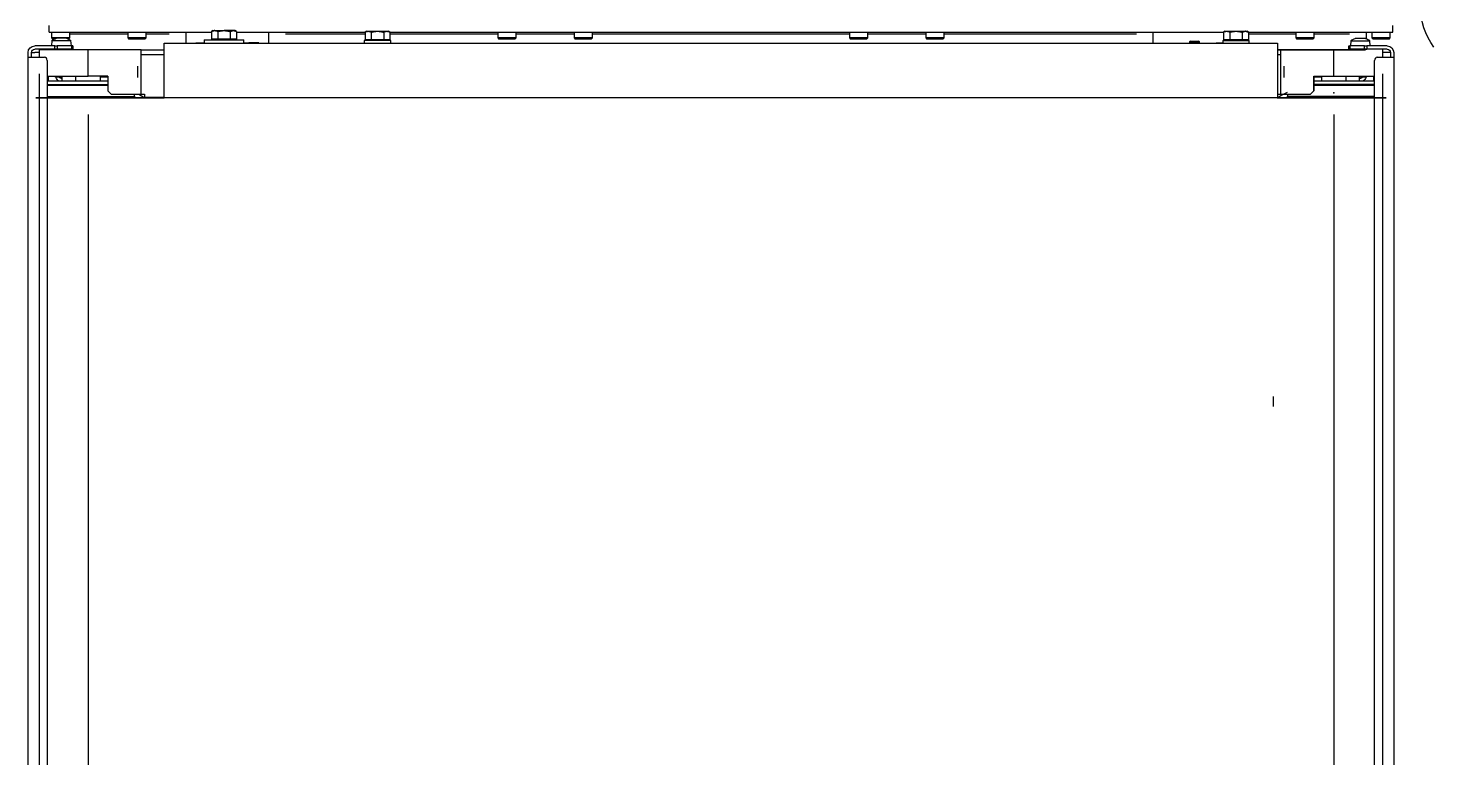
# Model space of a CAD drawing. Header units: millimetres. Extents: x -187347 to 135007, y -6415 to 292048.
# Drawn here: x -52382 to -51535, y 29843 to 30283 of the extents above; entities that cross this region are included whole.
import ezdxf

# ---------------------------------------------------------------- set-up
doc = ezdxf.new("R2010")
doc.units = ezdxf.units.MM
doc.header["$LTSCALE"] = 100
doc.layers.get('0').update_dxf_attribs({"lineweight": 18})
doc.layers.add('Layout CAT2', color=6, linetype='Continuous')

# ---------------------------------------------------------------- blocks, each defined once
blk = doc.blocks.new('vgdsvbgsbfgsd')
at = {"color": 0, "linetype": 'ByBlock', "lineweight": -2}
for p, q in [((4972.21, -47824.61, 0), (4972.21, -48517.31, 0)), ((5795.38, -48517.27, 0), (5795.38, -47824.57, 0)), ((4983.7, -48515.31, 0), (4983.7, -47826.61, 0)), ((5783.88, -47826.57, 0), (5783.88, -48515.27, 0)), ((4978.78, -48507.31, 0), (4978.78, -47834.61, 0)), ((5788.8, -47834.57, 0), (5788.8, -48507.27, 0)), ((5008.31, -48482.81, 0), (5008.31, -47902.81, 0)), ((5759.31, -48482.8, 0), (5759.31, -47902.81, 0)), ((5722.81, -48312.81, 0), (5722.81, -48306.81, 0)), ((4983.7, -48493.6, 0), (5036.31, -48493.6, 0)), ((5759.31, -48492.81, 0), (5008.31, -48492.81, 0)), ((5008.31, -48492.81, 0), (5054.32, -48492.81, 0)), ((5020.31, -48497.11, 0), (5022.31, -48495.11, 0)), ((5022.31, -48495.11, 0), (5038.31, -48495.11, 0)), ((5037.11, -48492.81, 0), (5036.31, -48493.6, 0)), ((5036.31, -48493.6, 0), (5036.31, -48495.11, 0)), ((5037.11, -48492.81, 0), (5042.32, -48492.81, 0)), ((5042.32, -48492.81, 0), (5037.11, -48492.81, 0)), ((5038.31, -48495.11, 0), (5040.31, -48495.11, 0)), ((5040.31, -48495.11, 0), (5042.31, -48495.11, 0)), ((5040.31, -48495.11, 0), (5040.31, -48521.81, 0)), ((5042.31, -48493.11, 0), (5042.31, -48492.81, 0)), ((5042.31, -48495.11, 0), (5042.31, -48493.11, 0)), ((5042.31, -48493.11, 0), (5054.31, -48493.11, 0)), ((5054.31, -48492.81, 0), (5054.31, -48525.81, 0)), ((5725.3, -48492.81, 0), (5730.5, -48492.81, 0)), ((5725.3, -48492.81, 0), (5759.31, -48492.81, 0)), ((5730.5, -48492.81, 0), (5725.3, -48492.81, 0)), ((5725.31, -48525.81, 0), (5725.31, -48492.81, 0)), ((5725.31, -48493.11, 0), (5725.31, -48492.81, 0)), ((5725.31, -48495.11, 0), (5725.31, -48493.11, 0)), ((5725.31, -48495.11, 0), (5727.31, -48495.11, 0)), ((5727.31, -48495.11, 0), (5727.31, -48521.81, 0)), ((5729.31, -48495.11, 0), (5745.31, -48495.11, 0)), ((5731.31, -48493.6, 0), (5730.51, -48492.81, 0)), ((5783.89, -48492.81, 0), (5730.51, -48492.81, 0)), ((5731.31, -48495.11, 0), (5731.31, -48493.6, 0)), ((5783.88, -48493.6, 0), (5731.31, -48493.6, 0)), ((5745.31, -48495.11, 0), (5747.31, -48497.11, 0)), ((5020.31, -48500.31, 0), (4983.7, -48500.31, 0)), ((4983.7, -48500.81, 0), (5020.31, -48500.81, 0)), ((5000.81, -48502.81, 0), (4983.7, -48502.81, 0)), ((5008.31, -48502.81, 0), (4983.7, -48502.81, 0)), ((4984.21, -48505.81, 0), (4984.21, -48502.81, 0)), ((4992.81, -48502.81, 0), (4992.81, -48505.31, 0)), ((5008.31, -48502.81, 0), (5000.71, -48502.81, 0)), ((5000.81, -48505.81, 0), (5000.81, -48502.81, 0)), ((5015.91, -48502.81, 0), (5008.31, -48502.81, 0)), ((5020.31, -48502.81, 0), (5008.31, -48502.81, 0)), ((5020.31, -48502.81, 0), (5015.81, -48502.81, 0)), ((5015.81, -48502.81, 0), (5015.81, -48505.81, 0)), ((5020.31, -48505.81, 0), (5020.31, -48497.11, 0)), ((5747.31, -48497.11, 0), (5747.31, -48497.11, 0)), ((5747.31, -48505.81, 0), (5747.31, -48497.11, 0)), ((5747.31, -48497.11, 0), (5747.31, -48505.81, 0)), ((5783.89, -48500.31, 0), (5747.31, -48500.31, 0)), ((5747.31, -48500.81, 0), (5783.89, -48500.81, 0)), ((5752.1, -48500.81, 0), (5747.31, -48500.81, 0)), ((5752.1, -48502.81, 0), (5747.31, -48502.81, 0)), ((5751.81, -48505.81, 0), (5751.81, -48502.81, 0)), ((5783.88, -48500.81, 0), (5752.1, -48500.81, 0)), ((5783.88, -48502.81, 0), (5752.1, -48502.81, 0)), ((5766.81, -48502.81, 0), (5766.81, -48505.81, 0)), ((5774.81, -48502.81, 0), (5774.81, -48505.31, 0)), ((5783.38, -48502.81, 0), (5783.38, -48505.81, 0)), ((4983.7, -48505.81, 0), (5008.31, -48505.81, 0)), ((4988.81, -48505.31, 0), (4988.81, -48505.81, 0)), ((4992.81, -48505.31, 0), (4988.81, -48505.31, 0)), ((5008.31, -48505.81, 0), (5008.31, -48521.81, 0)), ((5020.31, -48505.81, 0), (5008.31, -48505.81, 0)), ((5020.31, -48505.31, 0), (5015.81, -48505.31, 0)), ((5038.31, -48505.11, 0), (5038.31, -48511.81, 0)), ((5729.31, -48505.11, 0), (5729.31, -48511.81, 0)), ((5751.81, -48505.31, 0), (5747.31, -48505.31, 0)), ((5747.31, -48505.81, 0), (5759.31, -48505.81, 0)), ((5759.31, -48505.81, 0), (5759.31, -48521.81, 0)), ((5778.81, -48505.31, 0), (5774.81, -48505.31, 0)), ((5778.81, -48505.81, 0), (5778.81, -48505.31, 0)), ((4972.21, -48517.31, 0), (4972.21, -48520.11, 0)), ((4972.21, -48517.31, 0), (4978.78, -48517.31, 0)), ((4974.21, -48517.31, 0), (4974.21, -48520.11, 0)), ((4974.21, -48520.11, 0), (4976.21, -48520.11, 0)), ((4978.81, -48520.11, 0), (4976.21, -48520.11, 0)), ((4978.78, -48517.31, 0), (4982.17, -48517.31, 0)), ((4978.81, -48521.81, 0), (4978.81, -48517.31, 0)), ((5054.31, -48518.81, 0), (5040.31, -48518.81, 0)), ((5727.31, -48518.81, 0), (5725.31, -48518.81, 0)), ((5785.42, -48517.27, 0), (5788.8, -48517.27, 0)), ((5788.8, -48517.27, 0), (5795.38, -48517.27, 0)), ((5788.81, -48517.27, 0), (5788.81, -48521.81, 0)), ((5791.38, -48520.07, 0), (5788.81, -48520.07, 0)), ((5793.38, -48520.07, 0), (5791.38, -48520.07, 0)), ((5793.38, -48520.07, 0), (5793.38, -48517.27, 0)), ((5795.38, -48520.07, 0), (5795.38, -48517.27, 0)), ((4988.38, -48522.11, 0), (4976.21, -48522.11, 0)), ((4988.38, -48524.11, 0), (4976.21, -48524.11, 0)), ((5008.31, -48521.81, 0), (4978.81, -48521.81, 0)), ((4986.28, -48528.91, 0), (4986.96, -48528.23, 0)), ((4991.81, -48528.91, 0), (4986.28, -48528.91, 0)), ((4986.28, -48532.31, 0), (4986.28, -48528.91, 0)), ((4986.59, -48527.34, 0), (4986.31, -48524.11, 0)), ((4986.59, -48527.34, 0), (4986.31, -48524.11, 0)), ((4986.59, -48527.34, 0), (4998.03, -48527.34, 0)), ((4988.03, -48528.23, 0), (4986.96, -48528.23, 0)), ((4989.8, -48522.11, 0), (4988.38, -48522.11, 0)), ((4988.38, -48522.11, 0), (4988.38, -48524.11, 0)), ((4988.38, -48524.11, 0), (4989.8, -48524.11, 0)), ((4988.81, -48521.81, 0), (4988.81, -48522.11, 0)), ((4992.31, -48528.71, 0), (4989.18, -48528.71, 0)), ((4989.31, -48521.95, 0), (4989.31, -48521.81, 0)), ((4989.31, -48521.95, 0), (4989.31, -48521.81, 0)), ((4989.31, -48521.95, 0), (4989.31, -48521.95, 0)), ((4992.31, -48521.95, 0), (4989.31, -48521.95, 0)), ((4989.4, -48522.11, 0), (4989.31, -48521.95, 0)), ((4998.62, -48522.11, 0), (4989.8, -48522.11, 0)), ((4989.8, -48524.11, 0), (4989.8, -48522.11, 0)), ((4998.62, -48524.11, 0), (4989.8, -48524.11, 0)), ((4997.33, -48528.91, 0), (4991.81, -48528.91, 0)), ((4995.31, -48521.95, 0), (4992.31, -48521.95, 0)), ((4995.44, -48528.71, 0), (4992.31, -48528.71, 0)), ((4995.31, -48521.95, 0), (4995.22, -48522.11, 0)), ((4995.31, -48521.81, 0), (4995.31, -48521.95, 0)), ((4996.65, -48528.23, 0), (4996.58, -48528.23, 0)), ((4996.65, -48528.23, 0), (4997.33, -48528.91, 0)), ((4997.33, -48528.91, 0), (4997.33, -48532.31, 0)), ((4998.31, -48524.11, 0), (4998.03, -48527.34, 0)), ((4999.21, -48522.11, 0), (4998.62, -48522.11, 0)), ((4998.62, -48522.11, 0), (4998.62, -48524.11, 0)), ((4999.21, -48524.11, 0), (4998.62, -48524.11, 0)), ((4999.21, -48524.11, 0), (4999.21, -48522.11, 0)), ((5038.31, -48521.81, 0), (5008.31, -48521.81, 0)), ((5032.28, -48528.91, 0), (5032.96, -48528.23, 0)), ((5037.81, -48528.91, 0), (5032.28, -48528.91, 0)), ((5032.28, -48532.31, 0), (5032.28, -48528.91, 0)), ((5037.81, -48528.23, 0), (5032.96, -48528.23, 0)), ((5042.65, -48528.23, 0), (5037.81, -48528.23, 0)), ((5043.33, -48528.91, 0), (5037.81, -48528.91, 0)), ((5040.31, -48521.81, 0), (5038.31, -48521.81, 0)), ((5040.31, -48521.81, 0), (5054.31, -48521.81, 0)), ((5042.65, -48528.23, 0), (5043.33, -48528.91, 0)), ((5043.33, -48528.91, 0), (5043.33, -48532.31, 0)), ((5054.31, -48525.81, 0), (5725.31, -48525.81, 0)), ((5067.31, -48531.31, 0), (5067.31, -48525.81, 0)), ((5073.31, -48525.8, 0), (5073.31, -48525.85, 0)), ((5073.31, -48525.85, 0), (5078.31, -48525.85, 0)), ((5078.31, -48527.81, 0), (5078.31, -48525.81, 0)), ((5078.31, -48527.81, 0), (5079.27, -48527.81, 0)), ((5079.27, -48527.81, 0), (5102.31, -48527.81, 0)), ((5082.8, -48532.73, 0), (5082.8, -48528.21, 0)), ((5084.68, -48528.21, 0), (5082.8, -48528.21, 0)), ((5083.81, -48528.21, 0), (5083.81, -48527.81, 0)), ((5086.56, -48528.21, 0), (5084.68, -48528.21, 0)), ((5086.56, -48532.73, 0), (5086.56, -48528.21, 0)), ((5090.31, -48528.21, 0), (5086.56, -48528.21, 0)), ((5094.06, -48528.21, 0), (5090.31, -48528.21, 0)), ((5095.94, -48528.21, 0), (5094.06, -48528.21, 0)), ((5094.06, -48532.73, 0), (5094.06, -48528.21, 0)), ((5097.81, -48528.21, 0), (5095.94, -48528.21, 0)), ((5096.81, -48527.81, 0), (5096.81, -48528.21, 0)), ((5097.81, -48532.73, 0), (5097.81, -48528.21, 0)), ((5102.31, -48525.81, 0), (5102.31, -48527.81, 0)), ((5102.31, -48525.85, 0), (5105.31, -48525.85, 0)), ((5111.31, -48525.85, 0), (5105.31, -48525.85, 0)), ((5111.31, -48525.8, 0), (5111.31, -48525.85, 0)), ((5117.31, -48525.81, 0), (5117.31, -48531.31, 0)), ((5174.81, -48527.41, 0), (5174.81, -48525.81, 0)), ((5190.81, -48527.41, 0), (5174.81, -48527.41, 0)), ((5175.3, -48532.33, 0), (5175.3, -48527.81, 0)), ((5177.18, -48527.81, 0), (5175.3, -48527.81, 0)), ((5176.31, -48527.81, 0), (5176.31, -48527.41, 0)), ((5179.06, -48527.81, 0), (5177.18, -48527.81, 0)), ((5179.06, -48532.33, 0), (5179.06, -48527.81, 0)), ((5182.81, -48527.81, 0), (5179.06, -48527.81, 0)), ((5186.56, -48527.81, 0), (5182.81, -48527.81, 0)), ((5186.56, -48532.33, 0), (5186.56, -48527.81, 0)), ((5188.44, -48527.81, 0), (5186.56, -48527.81, 0)), ((5190.31, -48527.81, 0), (5188.44, -48527.81, 0)), ((5189.31, -48527.41, 0), (5189.31, -48527.81, 0)), ((5190.31, -48532.33, 0), (5190.31, -48527.81, 0)), ((5190.81, -48525.81, 0), (5190.81, -48527.41, 0)), ((5255.28, -48528.91, 0), (5255.96, -48528.23, 0)), ((5255.28, -48532.31, 0), (5255.28, -48528.91, 0)), ((5260.81, -48528.91, 0), (5255.28, -48528.91, 0)), ((5260.81, -48528.23, 0), (5255.96, -48528.23, 0)), ((5265.65, -48528.23, 0), (5260.81, -48528.23, 0)), ((5266.33, -48528.91, 0), (5260.81, -48528.91, 0)), ((5265.65, -48528.23, 0), (5266.33, -48528.91, 0)), ((5266.33, -48528.91, 0), (5266.33, -48532.31, 0)), ((5301.28, -48528.91, 0), (5301.96, -48528.23, 0)), ((5301.28, -48532.31, 0), (5301.28, -48528.91, 0)), ((5306.81, -48528.91, 0), (5301.28, -48528.91, 0)), ((5306.81, -48528.23, 0), (5301.96, -48528.23, 0)), ((5311.65, -48528.23, 0), (5306.81, -48528.23, 0)), ((5312.33, -48528.91, 0), (5306.81, -48528.91, 0)), ((5311.65, -48528.23, 0), (5312.33, -48528.91, 0)), ((5312.33, -48528.91, 0), (5312.33, -48532.31, 0)), ((5467.28, -48528.91, 0), (5467.96, -48528.23, 0)), ((5472.81, -48528.91, 0), (5467.28, -48528.91, 0)), ((5467.28, -48532.31, 0), (5467.28, -48528.91, 0)), ((5472.81, -48528.23, 0), (5467.96, -48528.23, 0)), ((5477.65, -48528.23, 0), (5472.81, -48528.23, 0)), ((5478.33, -48528.91, 0), (5472.81, -48528.91, 0)), ((5477.65, -48528.23, 0), (5478.33, -48528.91, 0)), ((5478.33, -48528.91, 0), (5478.33, -48532.31, 0)), ((5513.28, -48528.91, 0), (5513.96, -48528.23, 0)), ((5513.28, -48532.31, 0), (5513.28, -48528.91, 0)), ((5518.81, -48528.91, 0), (5513.28, -48528.91, 0)), ((5518.81, -48528.23, 0), (5513.96, -48528.23, 0)), ((5523.65, -48528.23, 0), (5518.81, -48528.23, 0)), ((5524.33, -48528.91, 0), (5518.81, -48528.91, 0)), ((5523.65, -48528.23, 0), (5524.33, -48528.91, 0)), ((5524.33, -48528.91, 0), (5524.33, -48532.31, 0)), ((5650.31, -48525.81, 0), (5650.31, -48531.31, 0)), ((5656.31, -48525.8, 0), (5656.31, -48525.84, 0)), ((5656.31, -48525.84, 0), (5662.31, -48525.84, 0)), ((5662.31, -48525.84, 0), (5672.31, -48525.84, 0)), ((5672.31, -48526.53, 0), (5672.31, -48525.81, 0)), ((5672.92, -48526.88, 0), (5672.31, -48526.53, 0)), ((5672.31, -48526.53, 0), (5678.31, -48526.53, 0)), ((5672.92, -48526.5, 0), (5672.91, -48526.53, 0)), ((5672.92, -48525.81, 0), (5672.92, -48526.5, 0)), ((5672.92, -48526.88, 0), (5677.7, -48526.88, 0)), ((5677.7, -48525.81, 0), (5677.7, -48526.5, 0)), ((5677.7, -48526.5, 0), (5677.71, -48526.53, 0)), ((5678.31, -48526.53, 0), (5677.7, -48526.88, 0)), ((5678.31, -48525.81, 0), (5678.31, -48526.53, 0)), ((5678.31, -48525.84, 0), (5688.31, -48525.84, 0)), ((5692.31, -48525.84, 0), (5688.31, -48525.84, 0)), ((5692.31, -48527.41, 0), (5692.31, -48525.81, 0)), ((5692.31, -48527.41, 0), (5708.31, -48527.41, 0)), ((5692.8, -48532.33, 0), (5692.8, -48527.81, 0)), ((5694.68, -48527.81, 0), (5692.8, -48527.81, 0)), ((5693.81, -48527.81, 0), (5693.81, -48527.41, 0)), ((5696.56, -48527.81, 0), (5694.68, -48527.81, 0)), ((5696.56, -48532.33, 0), (5696.56, -48527.81, 0)), ((5700.31, -48527.81, 0), (5696.56, -48527.81, 0)), ((5704.06, -48527.81, 0), (5700.31, -48527.81, 0)), ((5705.94, -48527.81, 0), (5704.06, -48527.81, 0)), ((5704.06, -48532.33, 0), (5704.06, -48527.81, 0)), ((5707.81, -48527.81, 0), (5705.94, -48527.81, 0)), ((5706.81, -48527.41, 0), (5706.81, -48527.81, 0)), ((5707.81, -48532.33, 0), (5707.81, -48527.81, 0)), ((5708.31, -48525.81, 0), (5708.31, -48527.41, 0)), ((5725.31, -48521.81, 0), (5727.31, -48521.81, 0)), ((5727.31, -48521.81, 0), (5725.31, -48521.81, 0)), ((5727.31, -48521.81, 0), (5727.31, -48521.81, 0)), ((5733.81, -48521.81, 0), (5727.31, -48521.81, 0)), ((5727.31, -48521.81, 0), (5727.31, -48521.81, 0)), ((5729.31, -48521.81, 0), (5759.31, -48521.81, 0)), ((5759.31, -48521.81, 0), (5733.81, -48521.81, 0)), ((5736.28, -48528.91, 0), (5736.96, -48528.23, 0)), ((5736.28, -48532.31, 0), (5736.28, -48528.91, 0)), ((5741.81, -48528.91, 0), (5736.28, -48528.91, 0)), ((5741.81, -48528.23, 0), (5736.96, -48528.23, 0)), ((5746.65, -48528.23, 0), (5741.81, -48528.23, 0)), ((5747.33, -48528.91, 0), (5741.81, -48528.91, 0)), ((5746.65, -48528.23, 0), (5747.33, -48528.91, 0)), ((5747.33, -48528.91, 0), (5747.33, -48532.31, 0)), ((5764.69, -48521.81, 0), (5752.81, -48521.81, 0)), ((5765.81, -48521.81, 0), (5764.69, -48521.81, 0)), ((5768.96, -48522.07, 0), (5768.38, -48522.07, 0)), ((5768.38, -48522.07, 0), (5768.38, -48524.07, 0)), ((5768.38, -48524.07, 0), (5768.96, -48524.07, 0)), ((5777.79, -48522.07, 0), (5768.96, -48522.07, 0)), ((5768.96, -48524.07, 0), (5768.96, -48522.07, 0)), ((5777.79, -48524.07, 0), (5768.96, -48524.07, 0)), ((5769.56, -48527.24, 0), (5769.28, -48524.07, 0)), ((5769.56, -48527.24, 0), (5769.28, -48524.07, 0)), ((5769.56, -48527.24, 0), (5780.99, -48527.24, 0)), ((5775.28, -48528.6, 0), (5772.14, -48528.6, 0)), ((5772.41, -48522.07, 0), (5772.28, -48521.84, 0)), ((5775.28, -48521.84, 0), (5772.28, -48521.84, 0)), ((5772.28, -48521.84, 0), (5772.28, -48521.84, 0)), ((5778.28, -48521.84, 0), (5775.28, -48521.84, 0)), ((5778.41, -48528.6, 0), (5775.28, -48528.6, 0)), ((5779.2, -48522.07, 0), (5777.79, -48522.07, 0)), ((5777.79, -48522.07, 0), (5777.79, -48524.07, 0)), ((5777.79, -48524.07, 0), (5779.2, -48524.07, 0)), ((5778.28, -48521.84, 0), (5778.14, -48522.07, 0)), ((5778.81, -48522.07, 0), (5778.81, -48521.81, 0)), ((5778.81, -48531.31, 0), (5778.81, -48528.45, 0)), ((5779.2, -48524.07, 0), (5779.2, -48522.07, 0)), ((5791.38, -48522.07, 0), (5779.2, -48522.07, 0)), ((5791.38, -48524.07, 0), (5779.2, -48524.07, 0)), ((5781.27, -48524.07, 0), (5780.99, -48527.24, 0)), ((5782.28, -48528.91, 0), (5782.96, -48528.23, 0)), ((5782.28, -48532.31, 0), (5782.28, -48528.91, 0)), ((5787.81, -48528.91, 0), (5782.28, -48528.91, 0)), ((5787.81, -48528.23, 0), (5782.96, -48528.23, 0)), ((5792.65, -48528.23, 0), (5787.81, -48528.23, 0)), ((5793.33, -48528.91, 0), (5787.81, -48528.91, 0)), ((5792.65, -48528.23, 0), (5793.33, -48528.91, 0)), ((5793.33, -48528.91, 0), (5793.33, -48532.31, 0)), ((4984.81, -48532.31, 0), (4984.81, -48536.31, 0)), ((4984.81, -48532.31, 0), (5082.81, -48532.31, 0)), ((4997.34, -48531.31, 0), (5032.28, -48531.31, 0)), ((5043.33, -48531.31, 0), (5057.31, -48531.31, 0)), ((5067.31, -48532.31, 0), (5067.31, -48531.31, 0)), ((5083.81, -48533.31, 0), (5082.8, -48532.73, 0)), ((5084.68, -48533.31, 0), (5090.31, -48533.31, 0)), ((5095.94, -48533.31, 0), (5090.31, -48533.31, 0)), ((5096.81, -48533.31, 0), (5095.94, -48533.31, 0)), ((5097.81, -48532.73, 0), (5096.81, -48533.31, 0)), ((5097.82, -48532.31, 0), (5175.31, -48532.31, 0)), ((5117.31, -48531.31, 0), (5117.31, -48532.31, 0)), ((5127.31, -48531.31, 0), (5175.31, -48531.31, 0)), ((5176.31, -48532.91, 0), (5175.3, -48532.33, 0)), ((5176.31, -48532.91, 0), (5177.18, -48532.91, 0)), ((5177.18, -48532.91, 0), (5182.81, -48532.91, 0)), ((5182.81, -48532.91, 0), (5188.44, -48532.91, 0)), ((5188.44, -48532.91, 0), (5189.31, -48532.91, 0)), ((5190.31, -48532.33, 0), (5189.31, -48532.91, 0)), ((5190.32, -48531.31, 0), (5255.29, -48531.31, 0)), ((5190.32, -48532.31, 0), (5692.8, -48532.31, 0)), ((5266.34, -48531.31, 0), (5301.29, -48531.31, 0)), ((5312.34, -48531.31, 0), (5467.28, -48531.31, 0)), ((5478.33, -48531.31, 0), (5513.28, -48531.31, 0)), ((5524.33, -48531.31, 0), (5640.31, -48531.31, 0)), ((5650.31, -48531.31, 0), (5650.31, -48532.31, 0)), ((5693.81, -48532.91, 0), (5692.8, -48532.33, 0)), ((5693.81, -48532.91, 0), (5694.68, -48532.91, 0)), ((5694.68, -48532.91, 0), (5700.31, -48532.91, 0)), ((5700.31, -48532.91, 0), (5705.94, -48532.91, 0)), ((5707.81, -48532.33, 0), (5706.81, -48532.91, 0)), ((5707.81, -48532.31, 0), (5794.81, -48532.31, 0)), ((5707.82, -48531.31, 0), (5736.28, -48531.31, 0)), ((5747.33, -48531.31, 0), (5768.81, -48531.31, 0)), ((5778.81, -48532.31, 0), (5778.81, -48531.31, 0)), ((5794.81, -48532.31, 0), (5794.81, -48536.31, 0))]:
    blk.add_line(p, q, dxfattribs=at)
for centre, radius, start, end in [((5019.81, -48459.81, 0), 40, 298.0575, 304.41375), ((5747.81, -48459.81, 0), 40, 235.59188, 245.63813), ((4992.81, -48506.31, 0), 4, 118.95471, 165.52128), ((5774.81, -48506.31, 0), 4, 14.47872, 61.04386), ((4992.81, -48506.31, 0), 2, 90, 149.99899), ((5774.81, -48506.31, 0), 2, 30.00101, 90), ((4976.21, -48520.11, 0), 4, 180, 270), ((4976.21, -48520.11, 0), 2, 180, 270), ((5791.38, -48520.07, 0), 2, 270, 0), ((5791.38, -48520.07, 0), 4, 270, 0), ((4992.31, -48519.63, 0), 9.6, 233.45166, 250.96878), ((4992.31, -48519.63, 0), 9.6, 289.03122, 306.54834), ((5775.28, -48519.53, 0), 9.6, 233.45166, 250.96878), ((5775.28, -48519.53, 0), 9.6, 289.03122, 306.54834)]:
    blk.add_arc(centre, radius, start, end, dxfattribs=at)
at = {"color": 0, "linetype": 'ByBlock', "lineweight": -2, "extrusion": (0, 0, -1)}
for centre, major_axis, ratio, start_param, end_param in [((5008.31, -48492.81, 0), (31.5, 0), 0.000001, 2.467526, 4.712388), ((5008.31, -48492.81, 0), (-29.5, 0), 0.000001, 5.699145, 7.85398), ((5729.31, -48495.11, 0), (-2, 0), 0.000001, 0, 1.570795), ((5759.31, -48492.81, 0), (31.5, 0), 0.000001, 4.712388, 6.959071), ((5759.31, -48492.81, 0), (-29.5, 0), 0.000001, 1.570795, 2.555439), ((5759.31, -48505.81, 0), (-29.5, 0), 0.000001, 1.570795, 2.555439), ((4982.17, -48515.31, 0), (0, -2), 0.766044, 4.712389, 6.283185), ((5785.42, -48515.27, 0), (0, 2), 0.766044, 3.141593, 4.712389), ((5729.31, -48521.81, 0), (-2, 0), 0.000001, 0, 1.570795), ((5759.31, -48521.81, 0), (7.5, 0), 0.000001, 2.619302, 6.283185), ((5759.31, -48521.81, 0), (-29.5, 0), 0.000001, 1.570795, 2.269115), ((5759.31, -48521.81, 0), (-29.5, 0), 0.000001, 4.257298, 4.712388), ((5759.31, -48521.81, 0), (7.5, 0), 0.000001, 0, 0.522288)]:
    blk.add_ellipse(centre, major_axis=major_axis, ratio=ratio, start_param=start_param, end_param=end_param, dxfattribs=at)
for centre in [(5749.31, -48521.81, 0), (5759.31, -48521.81, 0)]:
    blk.add_ellipse(centre, major_axis=(1.65, 0), ratio=0.000001, dxfattribs=at)
at = {"color": 0, "linetype": 'ByBlock', "lineweight": -2}
for points, knots in [([(5084.68, -48533.31, 0), (5084.52, -48533.31, 0), (5084.36, -48533.29, 0), (5084.05, -48533.24, 0), (5083.89, -48533.2, 0), (5083.58, -48533.1, 0), (5083.42, -48533.04, 0), (5083.11, -48532.9, 0), (5082.96, -48532.82, 0), (5082.8, -48532.73, 0)], [0, 0, 0, 0, 0.25, 0.25, 0.5, 0.5, 0.75, 0.75, 1, 1, 1, 1]), ([(5082.8, -48532.73, 0), (5083.11, -48532.9, 0), (5083.42, -48533.05, 0), (5083.89, -48533.2, 0), (5084.05, -48533.24, 0), (5084.36, -48533.29, 0), (5084.52, -48533.31, 0), (5084.68, -48533.31, 0)], [0, 0, 0, 0, 0.5, 0.5, 0.75, 0.75, 1, 1, 1, 1]), ([(5084.68, -48533.31, 0), (5084.72, -48533.31, 0), (5084.76, -48533.31, 0), (5084.84, -48533.3, 0), (5084.88, -48533.3, 0), (5085, -48533.29, 0), (5085.08, -48533.28, 0), (5085.32, -48533.24, 0), (5085.47, -48533.2, 0), (5085.94, -48533.05, 0), (5086.25, -48532.9, 0), (5086.56, -48532.73, 0)], [0, 0, 0, 0, 0.0625, 0.0625, 0.125, 0.125, 0.25, 0.25, 0.5, 0.5, 1, 1, 1, 1]), ([(5086.56, -48532.73, 0), (5087.17, -48532.9, 0), (5087.79, -48533.05, 0), (5088.73, -48533.2, 0), (5089.04, -48533.24, 0), (5089.67, -48533.29, 0), (5089.99, -48533.31, 0), (5090.31, -48533.31, 0)], [0, 0, 0, 0, 0.5, 0.5, 0.75, 0.75, 1, 1, 1, 1]), ([(5090.31, -48533.31, 0), (5090.39, -48533.31, 0), (5090.47, -48533.31, 0), (5090.63, -48533.3, 0), (5090.71, -48533.3, 0), (5090.95, -48533.29, 0), (5091.11, -48533.28, 0), (5091.58, -48533.24, 0), (5091.89, -48533.2, 0), (5092.83, -48533.05, 0), (5093.45, -48532.9, 0), (5094.06, -48532.73, 0)], [0, 0, 0, 0, 0.0625, 0.0625, 0.125, 0.125, 0.25, 0.25, 0.5, 0.5, 1, 1, 1, 1]), ([(5094.06, -48532.73, 0), (5094.21, -48532.82, 0), (5094.37, -48532.9, 0), (5094.68, -48533.04, 0), (5094.84, -48533.1, 0), (5095.15, -48533.2, 0), (5095.31, -48533.24, 0), (5095.62, -48533.29, 0), (5095.78, -48533.31, 0), (5095.94, -48533.31, 0)], [0, 0, 0, 0, 0.25, 0.25, 0.5, 0.5, 0.75, 0.75, 1, 1, 1, 1]), ([(5095.94, -48533.31, 0), (5096.1, -48533.31, 0), (5096.26, -48533.29, 0), (5096.44, -48533.26, 0), (5096.46, -48533.26, 0), (5096.5, -48533.25, 0), (5096.56, -48533.24, 0), (5096.69, -48533.21, 0), (5096.81, -48533.18, 0), (5097.05, -48533.1, 0), (5097.2, -48533.04, 0), (5097.51, -48532.89, 0), (5097.66, -48532.81, 0), (5097.81, -48532.73, 0)], [0, 0, 0, 0, 0.25, 0.25, 0.28125, 0.28125, 0.3125, 0.375, 0.5, 0.5, 0.75, 0.75, 1, 1, 1, 1]), ([(5175.3, -48532.33, 0), (5175.61, -48532.5, 0), (5175.92, -48532.65, 0), (5176.39, -48532.8, 0), (5176.55, -48532.84, 0), (5176.86, -48532.89, 0), (5177.02, -48532.91, 0), (5177.18, -48532.91, 0)], [0, 0, 0, 0, 0.5, 0.5, 0.75, 0.75, 1, 1, 1, 1]), ([(5177.18, -48532.91, 0), (5177.22, -48532.91, 0), (5177.26, -48532.91, 0), (5177.34, -48532.9, 0), (5177.38, -48532.9, 0), (5177.5, -48532.89, 0), (5177.58, -48532.88, 0), (5177.82, -48532.84, 0), (5177.97, -48532.8, 0), (5178.44, -48532.65, 0), (5178.75, -48532.5, 0), (5179.06, -48532.33, 0)], [0, 0, 0, 0, 0.0625, 0.0625, 0.125, 0.125, 0.25, 0.25, 0.5, 0.5, 1, 1, 1, 1]), ([(5179.06, -48532.33, 0), (5179.36, -48532.41, 0), (5179.67, -48532.49, 0), (5180.28, -48532.64, 0), (5180.59, -48532.7, 0), (5181.06, -48532.78, 0), (5181.3, -48532.81, 0), (5181.58, -48532.84, 0), (5181.69, -48532.85, 0), (5181.77, -48532.86, 0), (5181.81, -48532.86, 0), (5182.17, -48532.89, 0), (5182.49, -48532.91, 0), (5182.81, -48532.91, 0)], [0, 0, 0, 0, 0.25, 0.25, 0.5, 0.5, 0.625, 0.6875, 0.71875, 0.71875, 0.75, 0.75, 1, 1, 1, 1]), ([(5182.81, -48532.91, 0), (5183.13, -48532.91, 0), (5183.44, -48532.89, 0), (5184.07, -48532.84, 0), (5184.39, -48532.8, 0), (5185.01, -48532.7, 0), (5185.33, -48532.64, 0), (5185.95, -48532.5, 0), (5186.26, -48532.42, 0), (5186.56, -48532.33, 0)], [0, 0, 0, 0, 0.25, 0.25, 0.5, 0.5, 0.75, 0.75, 1, 1, 1, 1]), ([(5186.56, -48532.33, 0), (5186.87, -48532.5, 0), (5187.18, -48532.65, 0), (5187.65, -48532.8, 0), (5187.8, -48532.84, 0), (5188.12, -48532.89, 0), (5188.28, -48532.91, 0), (5188.44, -48532.91, 0)], [0, 0, 0, 0, 0.5, 0.5, 0.75, 0.75, 1, 1, 1, 1]), ([(5188.44, -48532.91, 0), (5188.48, -48532.91, 0), (5188.52, -48532.91, 0), (5188.6, -48532.9, 0), (5188.64, -48532.9, 0), (5188.76, -48532.89, 0), (5188.84, -48532.88, 0), (5189.07, -48532.84, 0), (5189.23, -48532.8, 0), (5189.7, -48532.65, 0), (5190.01, -48532.5, 0), (5190.31, -48532.33, 0)], [0, 0, 0, 0, 0.0625, 0.0625, 0.125, 0.125, 0.25, 0.25, 0.5, 0.5, 1, 1, 1, 1]), ([(5692.8, -48532.33, 0), (5693.11, -48532.5, 0), (5693.42, -48532.65, 0), (5693.89, -48532.8, 0), (5694.05, -48532.84, 0), (5694.36, -48532.89, 0), (5694.52, -48532.91, 0), (5694.68, -48532.91, 0)], [0, 0, 0, 0, 0.5, 0.5, 0.75, 0.75, 1, 1, 1, 1]), ([(5694.68, -48532.91, 0), (5694.72, -48532.91, 0), (5694.76, -48532.91, 0), (5694.84, -48532.9, 0), (5694.88, -48532.9, 0), (5695, -48532.89, 0), (5695.08, -48532.88, 0), (5695.32, -48532.84, 0), (5695.47, -48532.8, 0), (5695.94, -48532.65, 0), (5696.25, -48532.5, 0), (5696.56, -48532.33, 0)], [0, 0, 0, 0, 0.0625, 0.0625, 0.125, 0.125, 0.25, 0.25, 0.5, 0.5, 1, 1, 1, 1]), ([(5696.56, -48532.33, 0), (5697.17, -48532.5, 0), (5697.79, -48532.65, 0), (5698.73, -48532.8, 0), (5699.04, -48532.84, 0), (5699.67, -48532.89, 0), (5699.99, -48532.91, 0), (5700.31, -48532.91, 0)], [0, 0, 0, 0, 0.5, 0.5, 0.75, 0.75, 1, 1, 1, 1]), ([(5700.31, -48532.91, 0), (5700.39, -48532.91, 0), (5700.47, -48532.91, 0), (5700.63, -48532.9, 0), (5700.71, -48532.9, 0), (5700.95, -48532.89, 0), (5701.11, -48532.88, 0), (5701.58, -48532.84, 0), (5701.89, -48532.8, 0), (5702.83, -48532.65, 0), (5703.45, -48532.5, 0), (5704.06, -48532.33, 0)], [0, 0, 0, 0, 0.0625, 0.0625, 0.125, 0.125, 0.25, 0.25, 0.5, 0.5, 1, 1, 1, 1]), ([(5704.06, -48532.33, 0), (5704.21, -48532.41, 0), (5704.37, -48532.49, 0), (5704.67, -48532.64, 0), (5704.83, -48532.7, 0), (5705.06, -48532.78, 0), (5705.18, -48532.81, 0), (5705.32, -48532.84, 0), (5705.38, -48532.85, 0), (5705.42, -48532.86, 0), (5705.44, -48532.86, 0), (5705.62, -48532.89, 0), (5705.78, -48532.91, 0), (5705.94, -48532.91, 0)], [0, 0, 0, 0, 0.25, 0.25, 0.5, 0.5, 0.625, 0.6875, 0.71875, 0.71875, 0.75, 0.75, 1, 1, 1, 1]), ([(5707.81, -48532.33, 0), (5707.51, -48532.5, 0), (5707.2, -48532.65, 0), (5706.73, -48532.8, 0), (5706.57, -48532.84, 0), (5706.26, -48532.89, 0), (5706.1, -48532.91, 0), (5705.94, -48532.91, 0)], [0, 0, 0, 0, 0.5, 0.5, 0.75, 0.75, 1, 1, 1, 1]), ([(5705.94, -48532.91, 0), (5706.1, -48532.91, 0), (5706.26, -48532.89, 0), (5706.57, -48532.84, 0), (5706.73, -48532.8, 0), (5707.04, -48532.7, 0), (5707.2, -48532.64, 0), (5707.51, -48532.5, 0), (5707.66, -48532.42, 0), (5707.81, -48532.33, 0)], [0, 0, 0, 0, 0.25, 0.25, 0.5, 0.5, 0.75, 0.75, 1, 1, 1, 1])]:
    blk.add_open_spline(points, degree=3, knots=knots, dxfattribs=at)
blk.add_point((5759.31, -48495.81, 0), dxfattribs=at)
blk = doc.blocks.new('643h346h634')
at = {"color": 0}
blk.add_arc((17260.25, -1701.4), 40, 143.13375, 216.86625, dxfattribs=at)

msp = doc.modelspace()

# ---------------------------------------------------------------- block references
at = {"layer": 'Layout CAT2', "xscale": -1, "rotation": 180}
for name, p in [('vgdsvbgsbfgsd', (-57354.37, -18251.93, -3.45)), ('643h346h634', (-68763.03, 28594.1, -3.45))]:
    msp.add_blockref(name, p, dxfattribs=at)

doc.saveas('drawing.dxf')
